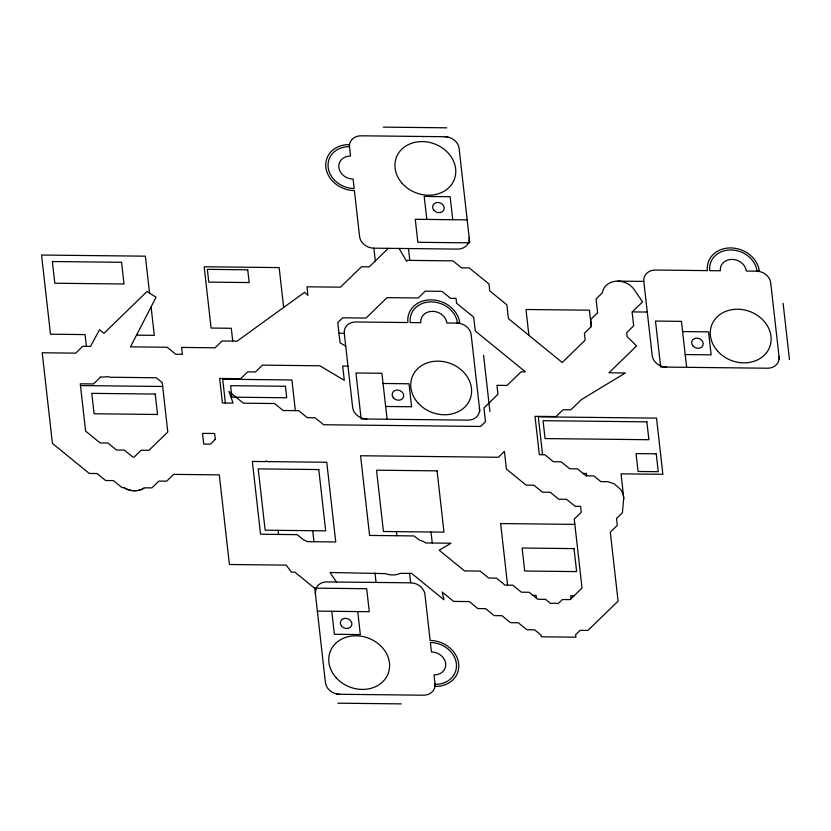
<?xml version="1.0" encoding="UTF-8"?>
<svg xmlns="http://www.w3.org/2000/svg" width="831" height="831" viewBox="0 0 831 831"><rect width="100%" height="100%" fill="white"/><g stroke="black" fill="none" stroke-linecap="round" stroke-linejoin="round"><path stroke-width="1.25" d="M542.56 454.692L538.291 416.819L656.532 418.118L662.868 474.304L621.058 473.847L623.728 498.153L622.388 512.779L616.519 518.471L617.298 525.369L610.297 532.172L618.077 601.135L587.922 630.428L580.131 630.345L575.603 634.749L575.956 637.18L541.334 636.806L541.085 635.081L534.655 629.846L526.864 629.753L518.305 622.772L510.514 622.689L501.955 615.709L494.165 615.626L485.595 608.645L477.815 608.562L469.245 601.571L453.674 601.405L442.185 592.036L443.941 599.733L411.625 573.39L400.178 573.38A17.711 14.958 20.7 0 1 385.439 573.619L330.032 572.497L336.441 582.012M623.697 498.984L623.738 498.33M388.306 248.334L369.276 266.834L361.485 266.751L340.461 287.173L306.961 286.809L307.927 295.337L304.624 292.304L237.095 341.136L222.095 340.98L215.084 347.784L181.584 347.42L182.363 354.318L175.694 354.245L167.124 347.254L130.488 346.859L156.072 297.228L147.004 291.515L103.958 333.335L99.543 329.741L90.496 346.423L82.716 346.33L75.704 353.144L42.204 352.77L52.426 443.401L89.27 473.431L97.061 473.525L105.62 480.505L113.411 480.588L121.98 487.568L123.798 487.589C129.875 491.443 138.362 492.035 144.417 487.828L151.886 487.901L158.898 481.087L166.678 481.17L173.689 474.366L219.301 474.865L229.408 564.509L286.269 565.132L291.317 572.071L294.828 572.112L315.77 589.179M143.109 488.649L143.784 488.275M141.686 489.334L142.413 489.033M140.19 489.895L140.948 489.656M138.611 490.311L139.411 490.145M136.99 490.591L137.801 490.487M135.318 490.716L136.149 490.695M383.257 127.122L446.704 127.818M447.712 136.751L361.194 135.806A13.286 11.219 20.7 0 0 349.508 147.149M467.167 219.872L415.261 219.301L417.848 242.288L469.764 242.849L459.096 148.354A13.286 11.219 20.7 0 0 444.824 136.72M349.456 146.64A24.203 20.432 20.7 0 0 328.172 167.322A24.203 20.432 20.7 0 0 354.183 188.533L353.113 179.081A13.286 11.219 20.7 0 1 338.84 167.446A13.286 11.219 20.7 0 1 350.516 156.093L349.228 144.604A26.561 22.427 20.7 0 0 325.856 167.301A26.561 22.427 20.7 0 0 354.411 190.569L359.594 236.544A13.286 11.219 20.7 0 0 373.867 248.178L457.507 249.092A13.286 11.219 20.7 0 0 469.183 237.749M617.859 281.127L643.817 281.408A13.286 11.219 20.7 0 1 655.503 270.054L707.41 270.626A26.561 22.427 20.7 0 1 730.771 247.929A26.561 22.427 20.7 0 1 759.326 271.197L746.342 271.051A13.286 11.219 20.7 0 0 732.069 259.417A13.286 11.219 20.7 0 0 720.394 270.771L709.716 270.657A24.203 20.432 20.7 0 1 731 249.975A24.203 20.432 20.7 0 1 757.02 271.176M632.256 311.895L647.276 312.061M682.604 331.579L708.563 331.86L711.149 354.847L685.191 354.557M338.986 333.262L344.273 333.324A13.286 11.219 20.7 0 1 355.959 321.971L407.876 322.542A26.561 22.427 20.7 0 1 431.237 299.846A26.561 22.427 20.7 0 1 459.782 323.114L446.808 322.968A13.286 11.219 20.7 0 0 432.525 311.334A13.286 11.219 20.7 0 0 420.85 322.688L410.182 322.563A24.203 20.432 20.7 0 1 431.466 301.882A24.203 20.432 20.7 0 1 457.476 323.082M136.523 335.153L154.306 335.35L151.097 306.888M347.971 366.076L342.684 366.024L344.304 380.338L319.873 365.775L262.471 365.141L255.46 371.956L247.669 371.862L240.668 378.676L219.654 378.448L222.417 402.962L233.096 403.077L228.92 391.37L243.431 403.191L274.573 403.534L283.142 410.514L298.713 410.691L307.283 417.671L315.063 417.754L323.633 424.734L480.598 426.459L485.501 421.701L483.943 407.917L497.956 394.289L496.948 385.314L507.087 385.428L521.099 371.81L525.421 371.852L475.259 330.967L473.701 317.172L456.572 303.211L456.032 298.391L450.599 298.339L442.03 291.359L425.223 291.172L418.211 297.976L387.059 297.633L366.035 318.065L342.673 317.816L337.781 322.563L340.066 342.777L345.727 346.153M383.06 383.486L409.018 383.777L411.615 406.764L385.657 406.473M80.472 385.574L162.668 386.477M583.092 473.431L586.447 473.462L586.717 475.831M574.844 524.382L500.636 523.561L507.585 585.159M435.08 684.36A24.203 20.432 20.7 0 0 456.364 663.678A24.203 20.432 20.7 0 0 430.354 642.467L431.424 651.92A13.286 11.219 20.7 0 1 445.696 663.553A13.286 11.219 20.7 0 1 434.011 674.907L435.309 686.396A26.561 22.427 20.7 0 0 458.67 663.699A26.561 22.427 20.7 0 0 430.126 640.431L424.942 594.456A13.286 11.219 20.7 0 0 410.659 582.822L327.03 581.908A13.286 11.219 20.7 0 0 316.175 588.047L315.344 593.251M532.931 595.339L536.099 595.38L536.421 598.185M574.076 595.796L570.71 595.754L571.042 598.736M317.369 611.128L369.276 611.699L366.679 588.712L314.772 588.151L325.43 682.646A13.286 11.219 20.7 0 0 339.702 694.28M336.825 694.249L423.343 695.194A13.286 11.219 20.7 0 0 435.018 683.851M337.833 703.182L401.28 703.878M133.614 490.706L134.456 490.747M131.911 490.539L132.752 490.654M130.218 490.228L131.049 490.415M128.545 489.771L129.356 490.03M126.914 489.189L127.704 489.511M125.336 488.462L126.094 488.846M123.829 487.61L124.557 488.057M399.15 248.459L406.536 261.235L407.429 260.363L452.905 260.861L461.475 267.842L469.255 267.935L488.971 283.994L489.75 290.892L506.879 304.852L508.437 318.647L562.203 362.472L585.18 340.149L584.401 333.262L591.402 326.448L590.623 319.551L597.634 312.736L596.076 298.952L602.34 292.865L602.61 291.504A17.711 14.958 20.7 0 1 616.55 281.158L618.243 281.127A17.711 14.958 20.7 0 1 634.25 289.687L642.55 301.892L632.121 312.02L633.679 325.814L626.667 332.629L627.114 336.617L636.608 345.925L608.978 372.776L625.359 372.953L581.243 399.721L570.814 409.849L563.034 409.766L556.022 416.57L535.008 416.341L539.329 454.65L544.772 454.713L553.332 461.693L561.122 461.776L569.682 468.757L577.472 468.85L586.032 475.831L593.822 475.914L600.865 481.658L607.814 481.616L614.338 483.902L620.736 489.511L622.918 493.656L623.686 497.489M783.114 303.346L789.45 359.532M779.353 359.418L770.711 282.8A13.286 11.219 20.7 0 0 756.439 271.166M686.635 367.333L681.451 321.358L655.493 321.078L660.676 367.042L767.387 368.216A13.286 11.219 20.7 0 0 779.073 356.863M643.817 281.408L652.179 355.471A13.286 11.219 20.7 0 0 666.452 367.105M591.288 326.562L589.439 310.192L525.992 309.496L528.911 335.34M483.569 355.252L489.906 411.449M479.819 411.335L471.177 334.716A13.286 11.219 20.7 0 0 456.894 323.082M452.75 219.706L450.153 196.729L424.205 196.438L426.791 219.426M408.478 248.562L409.808 260.394M431.019 532.006L432.255 543.007M373.867 248.178L375.311 260.965M409.6 573.369L410.659 582.822M387.09 419.24L381.907 373.275L355.959 372.984L361.142 418.959L467.843 420.133A13.286 11.219 20.7 0 0 479.529 408.779M396.408 531.632L396.865 535.735M374.989 572.995L376.059 582.438M344.273 333.324L352.635 407.387A13.286 11.219 20.7 0 0 366.907 419.021M357.735 611.574L360.332 634.562L334.374 634.271L331.787 611.294M312.716 530.718L313.952 541.708M295.379 410.649L291.91 379.975L222.698 379.206L225.378 402.993M283.641 307.356L279.164 267.592L204.177 266.761L211.095 328.058L231.278 328.287L232.722 341.094M278.105 530.334L278.572 534.437M149.538 293.114L145.373 256.177L41.55 255.034L50.483 334.207L85.084 334.581L86.414 346.371M100.499 377.139L93.498 383.943L80.275 383.808L85.603 431.092L100.146 442.944L107.937 443.027L116.506 450.007L124.286 450.101L132.856 457.081L134.092 457.092L141.104 450.277L148.884 450.371L167.8 431.995L162.232 382.624L156.249 377.752L109.526 377.232L108.851 376.682L100.499 377.139M215.291 439.402L210.399 444.159L203.73 444.086L202.515 433.356L214.627 433.491L215.291 439.402M266.128 461.06L265.577 461.6L252.344 461.454L260.56 534.24L297.145 534.645L303.035 539.444L307.397 541.635L335.745 541.947L326.76 462.265L266.813 461.61L266.128 461.06M504.407 451.43L498.392 457.268L360.581 455.752L369.577 535.434L413.942 535.922L419.593 540.171A17.711 14.958 20.7 0 1 424.412 542.134L425.721 542.944L450.953 543.214L439.184 550.236L464.55 570.918L480.131 571.084L488.69 578.064L496.481 578.147L505.04 585.138L512.831 585.221L521.39 592.202L529.181 592.285L537.74 599.265L545.531 599.348L550.673 603.535L552.116 603.327A17.711 14.958 20.7 0 1 557.206 603.483L558.1 603.659L562.348 599.535L570.128 599.618L582.032 588.057L574.252 519.105L581.264 512.291L580.599 506.38L575.156 506.318L566.597 499.338L558.806 499.254L550.247 492.274L542.456 492.181L533.886 485.2L526.106 485.117L506.391 469.048L504.407 451.43M121.575 262.284L52.363 261.526L54.815 283.236L124.027 283.994L121.575 262.284M247.721 269.795L207.345 269.348L208.789 282.125L249.165 282.561L247.721 269.795M285.428 386.28L230.634 385.677L231.922 397.166L286.716 397.769L285.428 386.28M155.231 394.05L91.784 393.354L94.09 413.776L157.537 414.482L155.231 394.05M646.871 421.836L543.048 420.694L545.063 438.581L648.886 439.713L646.871 421.836M656.241 453.83L636.058 453.601L638.073 471.478L658.256 471.707L656.241 453.83M437.075 470.855L376.516 470.19L383.434 531.487L443.993 532.152L437.075 470.855M318.782 469.557L258.212 468.892L265.131 530.188L325.69 530.853L318.782 469.557M574.034 548.605L522.117 548.034L524.714 571.022L576.621 571.593L574.034 548.605M341.52 626.075A5.9 4.986 20.7 0 0 351.471 625.899A5.9 4.986 20.7 0 0 345.353 618.326A5.9 4.986 20.7 0 0 341.52 626.075M336.108 677.712A30.996 26.166 20.7 0 0 387.9 674.242A30.996 26.166 20.7 0 0 353.528 635.86A30.996 26.166 20.7 0 0 336.108 677.712M393.323 397.769A5.9 4.986 20.7 0 0 403.274 397.592A5.9 4.986 20.7 0 0 397.145 390.019A5.9 4.986 20.7 0 0 393.323 397.769M418.107 403.066A30.996 26.166 20.7 0 0 469.899 399.586A30.996 26.166 20.7 0 0 435.517 361.205A30.996 26.166 20.7 0 0 418.107 403.066M692.857 345.862A5.9 4.986 20.7 0 0 702.808 345.686A5.9 4.986 20.7 0 0 696.69 338.113A5.9 4.986 20.7 0 0 692.857 345.862M717.641 351.149A30.996 26.166 20.7 0 0 769.433 347.67A30.996 26.166 20.7 0 0 735.061 309.298A30.996 26.166 20.7 0 0 717.641 351.149M433.824 210.212A5.9 4.986 20.7 0 0 443.775 210.025A5.9 4.986 20.7 0 0 437.657 202.452A5.9 4.986 20.7 0 0 433.824 210.212M402.287 183.506A30.996 26.166 20.7 0 0 454.079 180.026A30.996 26.166 20.7 0 0 419.707 141.654A30.996 26.166 20.7 0 0 402.287 183.506"/></g></svg>
